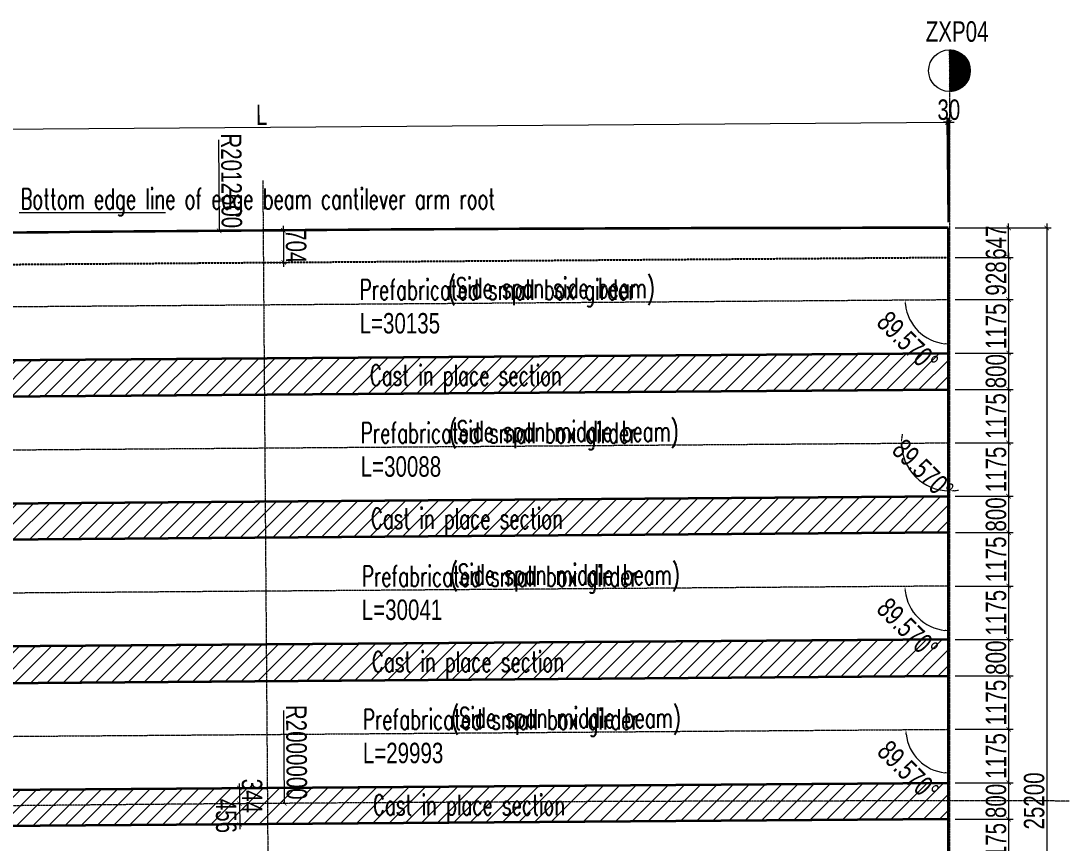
# Model space of a CAD drawing. Extents: x -2667085 to 4, y -2479164 to 2.
# Drawn here: x -2415282 to -2392233, y -2334958 to -2316881 of the extents above; entities that cross this region are included whole.
import ezdxf

# ---------------------------------------------------------------- set-up
doc = ezdxf.new("R2010")
doc.units = 0
doc.header["$MEASUREMENT"] = 0
doc.header["$PDMODE"] = 3
for name, pattern in [('DASHDOT', [1, 0.5, -0.25, 0, -0.25]), ('DASHED', [0.75, 0.5, -0.25]), ('ZXX0', [30, 13, -2, 0.5, -2, 12.5])]:
    doc.linetypes.add(name, pattern=pattern)
doc.layers.get('0').update_dxf_attribs({"linetype": 'CONTINUOUS'})
doc.layers.get('DEFPOINTS').update_dxf_attribs({"linetype": 'CONTINUOUS'})
for name, color, linetype, lineweight in [('桥－总－中心线', 1, 'ZXX0', 13), ('桥－构造轮廓－实线', 4, 'CONTINUOUS', 35), ('桥－构造轮廓－虚线', 3, 'DASHED', 25), ('桥－综合标注', 31, 'CONTINUOUS', 13), ('桥－综合说明', 7, 'CONTINUOUS', 13)]:
    doc.layers.add(name, color=color, linetype=linetype, lineweight=lineweight)
doc.styles.add('SMEDI', font='smsim.shx', dxfattribs={"width": 0.75, "bigfont": 'smfs.shx'})
doc.styles.add('TONGJI-FONT', font='simplex.shx', dxfattribs={"width": 0.65})
doc.dimstyles.new('1-150', dxfattribs={"dimtxt": 450, "dimasz": 100, "dimexe": 100, "dimexo": 125, "dimgap": 50, "dimtad": 1, "dimdec": 0, "dimtxsty": 'SMEDI', "dimblk": 'ARCHTICK', "dimcen": 2.5, "dimdle": 100, "dimclrd": 256, "dimclre": 256, "dimclrt": 256, "dimazin": 3, "dimtfac": 1, "dimtdec": 0, "dimtix": 1, "dimtmove": 2, "dimatfit": 3, "dimldrblk": 'ARCHTICK', "dimfxl": 2, "dimlwd": -1, "dimlwe": -1, "dimarcsym": 0})
doc.dimstyles.new('1-150角度', dxfattribs={"dimtxt": 450, "dimasz": 100, "dimexe": 100, "dimexo": 125, "dimgap": 5, "dimtad": 1, "dimdec": 3, "dimtxsty": 'SMEDI', "dimcen": 2.5, "dimdle": 100, "dimclrd": 256, "dimclre": 256, "dimclrt": 256, "dimadec": 3, "dimazin": 3, "dimtfac": 1, "dimtdec": 3, "dimtmove": 2, "dimatfit": 3, "dimldrblk": 'ARCHTICK', "dimfxl": 2, "dimlwd": -1, "dimlwe": -1, "dimarcsym": 0})
pattern_1 = [(45, (250756.52, 96797.04), (-176.776695, 176.776695), [])]

# ---------------------------------------------------------------- blocks, each defined once
blk = doc.blocks.new('_ArchTick')
at = {"color": 0, "linetype": 'ByBlock', "const_width": 0.15}
blk.add_lwpolyline([(-0.5, -0.5), (0.5, 0.5)], dxfattribs=at)
blk = doc.blocks.new('*D179')
at = {"layer": 'DEFPOINTS', "color": 0, "transparency": 16777216}
for p in [(-2394862, -2322079), (-2394862, -2323007), (-2393562, -2323007)]:
    blk.add_point(p, dxfattribs=at)
at = {"layer": '桥－综合标注', "transparency": 16777216}
for p, q in [((-2393562, -2321979), (-2393562, -2323107)), ((-2394737, -2322079), (-2393462, -2322079)), ((-2394737, -2323007), (-2393462, -2323007))]:
    blk.add_line(p, q, dxfattribs=at)
at = {"layer": '桥－综合标注', "transparency": 16777216, "xscale": 100, "yscale": 100, "zscale": 100}
for p, rotation in [((-2393562, -2322079), 90), ((-2393562, -2323007), 270)]:
    blk.add_blockref('_ArchTick', p, dxfattribs=dict(at, rotation=rotation))
at = {"layer": '桥－综合标注', "transparency": 16777216, "insert": (-2393837, -2322543), "char_height": 450, "attachment_point": 5, "rotation": 90, "style": 'SMEDI'}
blk.add_mtext('\\A1;928', dxfattribs=at)
blk = doc.blocks.new('*D180')
at = {"layer": 'DEFPOINTS', "color": 0, "transparency": 16777216}
for p in [(-2394862, -2323007), (-2394862, -2324182), (-2393562, -2324182)]:
    blk.add_point(p, dxfattribs=at)
at = {"layer": '桥－综合标注', "transparency": 16777216}
for p, q in [((-2394737, -2323007), (-2393462, -2323007)), ((-2393562, -2322907), (-2393562, -2324282)), ((-2394737, -2324182), (-2393462, -2324182))]:
    blk.add_line(p, q, dxfattribs=at)
at = {"layer": '桥－综合标注', "transparency": 16777216, "xscale": 100, "yscale": 100, "zscale": 100}
for p, rotation in [((-2393562, -2323007), 90), ((-2393562, -2324182), 270)]:
    blk.add_blockref('_ArchTick', p, dxfattribs=dict(at, rotation=rotation))
at = {"layer": '桥－综合标注', "transparency": 16777216, "insert": (-2393837, -2323595), "char_height": 450, "attachment_point": 5, "rotation": 90, "style": 'SMEDI'}
blk.add_mtext('\\A1;1175', dxfattribs=at)
blk = doc.blocks.new('*D181')
at = {"layer": 'DEFPOINTS', "color": 0, "transparency": 16777216}
for p in [(-2394862, -2324182), (-2394862, -2324982), (-2393562, -2324982)]:
    blk.add_point(p, dxfattribs=at)
at = {"layer": '桥－综合标注', "transparency": 16777216}
for p, q in [((-2394737, -2324182), (-2393462, -2324182)), ((-2393562, -2324082), (-2393562, -2325082)), ((-2394737, -2324982), (-2393462, -2324982))]:
    blk.add_line(p, q, dxfattribs=at)
at = {"layer": '桥－综合标注', "transparency": 16777216, "xscale": 100, "yscale": 100, "zscale": 100}
for p, rotation in [((-2393562, -2324182), 90), ((-2393562, -2324982), 270)]:
    blk.add_blockref('_ArchTick', p, dxfattribs=dict(at, rotation=rotation))
at = {"layer": '桥－综合标注', "transparency": 16777216, "insert": (-2393837, -2324582), "char_height": 450, "attachment_point": 5, "rotation": 90, "style": 'SMEDI'}
blk.add_mtext('\\A1;800', dxfattribs=at)
blk = doc.blocks.new('*D182')
at = {"layer": 'DEFPOINTS', "color": 0, "transparency": 16777216}
for p in [(-2394862, -2324982), (-2394862, -2326157), (-2393562, -2326157)]:
    blk.add_point(p, dxfattribs=at)
at = {"layer": '桥－综合标注', "transparency": 16777216}
for p, q in [((-2393562, -2324882), (-2393562, -2326257)), ((-2394737, -2324982), (-2393462, -2324982)), ((-2394737, -2326157), (-2393462, -2326157))]:
    blk.add_line(p, q, dxfattribs=at)
at = {"layer": '桥－综合标注', "transparency": 16777216, "xscale": 100, "yscale": 100, "zscale": 100}
for p, rotation in [((-2393562, -2324982), 90), ((-2393562, -2326157), 270)]:
    blk.add_blockref('_ArchTick', p, dxfattribs=dict(at, rotation=rotation))
at = {"layer": '桥－综合标注', "transparency": 16777216, "insert": (-2393837, -2325569), "char_height": 450, "attachment_point": 5, "rotation": 90, "style": 'SMEDI'}
blk.add_mtext('\\A1;1175', dxfattribs=at)
blk = doc.blocks.new('*D183')
at = {"layer": 'DEFPOINTS', "color": 0, "transparency": 16777216}
for p in [(-2394862, -2326157), (-2394862, -2327332), (-2393562, -2327332)]:
    blk.add_point(p, dxfattribs=at)
at = {"layer": '桥－综合标注', "transparency": 16777216}
for p, q in [((-2393562, -2326057), (-2393562, -2327432)), ((-2394737, -2326157), (-2393462, -2326157)), ((-2394737, -2327332), (-2393462, -2327332))]:
    blk.add_line(p, q, dxfattribs=at)
at = {"layer": '桥－综合标注', "transparency": 16777216, "xscale": 100, "yscale": 100, "zscale": 100}
for p, rotation in [((-2393562, -2326157), 90), ((-2393562, -2327332), 270)]:
    blk.add_blockref('_ArchTick', p, dxfattribs=dict(at, rotation=rotation))
at = {"layer": '桥－综合标注', "transparency": 16777216, "insert": (-2393837, -2326744), "char_height": 450, "attachment_point": 5, "rotation": 90, "style": 'SMEDI'}
blk.add_mtext('\\A1;1175', dxfattribs=at)
blk = doc.blocks.new('*D184')
at = {"layer": 'DEFPOINTS', "color": 0, "transparency": 16777216}
for p in [(-2394862, -2327332), (-2394856, -2328132), (-2393562, -2328132)]:
    blk.add_point(p, dxfattribs=at)
at = {"layer": '桥－综合标注', "transparency": 16777216}
for p, q in [((-2393562, -2327232), (-2393562, -2328232)), ((-2394737, -2327332), (-2393462, -2327332)), ((-2394731, -2328132), (-2393462, -2328132))]:
    blk.add_line(p, q, dxfattribs=at)
at = {"layer": '桥－综合标注', "transparency": 16777216, "xscale": 100, "yscale": 100, "zscale": 100}
for p, rotation in [((-2393562, -2327332), 90), ((-2393562, -2328132), 270)]:
    blk.add_blockref('_ArchTick', p, dxfattribs=dict(at, rotation=rotation))
at = {"layer": '桥－综合标注', "transparency": 16777216, "insert": (-2393837, -2327732), "char_height": 450, "attachment_point": 5, "rotation": 90, "style": 'SMEDI'}
blk.add_mtext('\\A1;800', dxfattribs=at)
blk = doc.blocks.new('*D185')
at = {"layer": 'DEFPOINTS', "color": 0, "transparency": 16777216}
for p in [(-2394856, -2328132), (-2394862, -2329307), (-2393562, -2329307)]:
    blk.add_point(p, dxfattribs=at)
at = {"layer": '桥－综合标注', "transparency": 16777216}
for p, q in [((-2394731, -2328132), (-2393462, -2328132)), ((-2393562, -2328032), (-2393562, -2329407)), ((-2394737, -2329307), (-2393462, -2329307))]:
    blk.add_line(p, q, dxfattribs=at)
at = {"layer": '桥－综合标注', "transparency": 16777216, "xscale": 100, "yscale": 100, "zscale": 100}
for p, rotation in [((-2393562, -2328132), 90), ((-2393562, -2329307), 270)]:
    blk.add_blockref('_ArchTick', p, dxfattribs=dict(at, rotation=rotation))
at = {"layer": '桥－综合标注', "transparency": 16777216, "insert": (-2393837, -2328719), "char_height": 450, "attachment_point": 5, "rotation": 90, "style": 'SMEDI'}
blk.add_mtext('\\A1;1175', dxfattribs=at)
blk = doc.blocks.new('*D186')
at = {"layer": 'DEFPOINTS', "color": 0, "transparency": 16777216}
for p in [(-2394862, -2329307), (-2394862, -2330482), (-2393562, -2330482)]:
    blk.add_point(p, dxfattribs=at)
at = {"layer": '桥－综合标注', "transparency": 16777216}
for p, q in [((-2394737, -2329307), (-2393462, -2329307)), ((-2393562, -2329207), (-2393562, -2330582)), ((-2394737, -2330482), (-2393462, -2330482))]:
    blk.add_line(p, q, dxfattribs=at)
at = {"layer": '桥－综合标注', "transparency": 16777216, "xscale": 100, "yscale": 100, "zscale": 100}
for p, rotation in [((-2393562, -2329307), 90), ((-2393562, -2330482), 270)]:
    blk.add_blockref('_ArchTick', p, dxfattribs=dict(at, rotation=rotation))
at = {"layer": '桥－综合标注', "transparency": 16777216, "insert": (-2393837, -2329894), "char_height": 450, "attachment_point": 5, "rotation": 90, "style": 'SMEDI'}
blk.add_mtext('\\A1;1175', dxfattribs=at)
blk = doc.blocks.new('*D187')
at = {"layer": 'DEFPOINTS', "color": 0, "transparency": 16777216}
for p in [(-2394862, -2330482), (-2394862, -2331282), (-2393562, -2331282)]:
    blk.add_point(p, dxfattribs=at)
at = {"layer": '桥－综合标注', "transparency": 16777216}
for p, q in [((-2394737, -2330482), (-2393462, -2330482)), ((-2393562, -2330382), (-2393562, -2331382)), ((-2394737, -2331282), (-2393462, -2331282))]:
    blk.add_line(p, q, dxfattribs=at)
at = {"layer": '桥－综合标注', "transparency": 16777216, "xscale": 100, "yscale": 100, "zscale": 100}
for p, rotation in [((-2393562, -2330482), 90), ((-2393562, -2331282), 270)]:
    blk.add_blockref('_ArchTick', p, dxfattribs=dict(at, rotation=rotation))
at = {"layer": '桥－综合标注', "transparency": 16777216, "insert": (-2393837, -2330882), "char_height": 450, "attachment_point": 5, "rotation": 90, "style": 'SMEDI'}
blk.add_mtext('\\A1;800', dxfattribs=at)
blk = doc.blocks.new('*D188')
at = {"layer": 'DEFPOINTS', "color": 0, "transparency": 16777216}
for p in [(-2394862, -2331282), (-2394862, -2332457), (-2393562, -2332457)]:
    blk.add_point(p, dxfattribs=at)
at = {"layer": '桥－综合标注', "transparency": 16777216}
for p, q in [((-2393562, -2331182), (-2393562, -2332557)), ((-2394737, -2331282), (-2393462, -2331282)), ((-2394737, -2332457), (-2393462, -2332457))]:
    blk.add_line(p, q, dxfattribs=at)
at = {"layer": '桥－综合标注', "transparency": 16777216, "xscale": 100, "yscale": 100, "zscale": 100}
for p, rotation in [((-2393562, -2331282), 90), ((-2393562, -2332457), 270)]:
    blk.add_blockref('_ArchTick', p, dxfattribs=dict(at, rotation=rotation))
at = {"layer": '桥－综合标注', "transparency": 16777216, "insert": (-2393837, -2331869), "char_height": 450, "attachment_point": 5, "rotation": 90, "style": 'SMEDI'}
blk.add_mtext('\\A1;1175', dxfattribs=at)
blk = doc.blocks.new('*D189')
at = {"layer": 'DEFPOINTS', "color": 0, "transparency": 16777216}
for p in [(-2394862, -2332457), (-2394862, -2333632), (-2393562, -2333632)]:
    blk.add_point(p, dxfattribs=at)
at = {"layer": '桥－综合标注', "transparency": 16777216}
for p, q in [((-2394737, -2332457), (-2393462, -2332457)), ((-2393562, -2332357), (-2393562, -2333732)), ((-2394737, -2333632), (-2393462, -2333632))]:
    blk.add_line(p, q, dxfattribs=at)
at = {"layer": '桥－综合标注', "transparency": 16777216, "xscale": 100, "yscale": 100, "zscale": 100}
for p, rotation in [((-2393562, -2332457), 90), ((-2393562, -2333632), 270)]:
    blk.add_blockref('_ArchTick', p, dxfattribs=dict(at, rotation=rotation))
at = {"layer": '桥－综合标注', "transparency": 16777216, "insert": (-2393837, -2333044), "char_height": 450, "attachment_point": 5, "rotation": 90, "style": 'SMEDI'}
blk.add_mtext('\\A1;1175', dxfattribs=at)
blk = doc.blocks.new('*D190')
at = {"layer": 'DEFPOINTS', "color": 0, "transparency": 16777216}
for p in [(-2394862, -2333632), (-2394862, -2334432), (-2393562, -2334432)]:
    blk.add_point(p, dxfattribs=at)
at = {"layer": '桥－综合标注', "transparency": 16777216}
for p, q in [((-2394737, -2333632), (-2393462, -2333632)), ((-2393562, -2333532), (-2393562, -2334532)), ((-2394737, -2334432), (-2393462, -2334432))]:
    blk.add_line(p, q, dxfattribs=at)
at = {"layer": '桥－综合标注', "transparency": 16777216, "xscale": 100, "yscale": 100, "zscale": 100}
for p, rotation in [((-2393562, -2333632), 90), ((-2393562, -2334432), 270)]:
    blk.add_blockref('_ArchTick', p, dxfattribs=dict(at, rotation=rotation))
at = {"layer": '桥－综合标注', "transparency": 16777216, "insert": (-2393837, -2334032), "char_height": 450, "attachment_point": 5, "rotation": 90, "style": 'SMEDI'}
blk.add_mtext('\\A1;800', dxfattribs=at)
blk = doc.blocks.new('*D191')
at = {"layer": 'DEFPOINTS', "color": 0, "transparency": 16777216}
for p in [(-2394862, -2334432), (-2394862, -2335607), (-2393562, -2335607)]:
    blk.add_point(p, dxfattribs=at)
at = {"layer": '桥－综合标注', "transparency": 16777216}
for p, q in [((-2393562, -2334332), (-2393562, -2335707)), ((-2394737, -2334432), (-2393462, -2334432)), ((-2394737, -2335607), (-2393462, -2335607))]:
    blk.add_line(p, q, dxfattribs=at)
at = {"layer": '桥－综合标注', "transparency": 16777216, "xscale": 100, "yscale": 100, "zscale": 100}
for p, rotation in [((-2393562, -2334432), 90), ((-2393562, -2335607), 270)]:
    blk.add_blockref('_ArchTick', p, dxfattribs=dict(at, rotation=rotation))
at = {"layer": '桥－综合标注', "transparency": 16777216, "insert": (-2393837, -2335019), "char_height": 450, "attachment_point": 5, "rotation": 90, "style": 'SMEDI'}
blk.add_mtext('\\A1;1175', dxfattribs=at)
blk = doc.blocks.new('*D203')
at = {"layer": 'DEFPOINTS', "color": 0, "transparency": 16777216}
for p in [(-2394862, -2321432), (-2393562, -2321432), (-2394862, -2322079)]:
    blk.add_point(p, dxfattribs=at)
at = {"layer": '桥－综合标注', "transparency": 16777216}
for p, q in [((-2394737, -2321432), (-2393462, -2321432)), ((-2393562, -2321432), (-2393562, -2321332)), ((-2393562, -2322079), (-2393562, -2321432)), ((-2394737, -2322079), (-2393462, -2322079)), ((-2393562, -2322079), (-2393562, -2322179))]:
    blk.add_line(p, q, dxfattribs=at)
at = {"layer": '桥－综合标注', "transparency": 16777216, "xscale": 100, "yscale": 100, "zscale": 100}
for p, rotation in [((-2393562, -2321432), 270), ((-2393562, -2322079), 90)]:
    blk.add_blockref('_ArchTick', p, dxfattribs=dict(at, rotation=rotation))
at = {"layer": '桥－综合标注', "transparency": 16777216, "insert": (-2393837, -2321755), "char_height": 450, "attachment_point": 5, "rotation": 90, "style": 'SMEDI'}
blk.add_mtext('\\A1;647', dxfattribs=at)
blk = doc.blocks.new('*D205')
at = {"layer": 'DEFPOINTS', "color": 0, "transparency": 16777216}
for p in [(-2394862, -2321432), (-2394862, -2346632), (-2392724, -2346632)]:
    blk.add_point(p, dxfattribs=at)
at = {"layer": '桥－综合标注', "transparency": 16777216}
for p, q in [((-2394737, -2321432), (-2392624, -2321432)), ((-2392724, -2321332), (-2392724, -2346732)), ((-2394737, -2346632), (-2392624, -2346632))]:
    blk.add_line(p, q, dxfattribs=at)
at = {"layer": '桥－综合标注', "transparency": 16777216, "xscale": 100, "yscale": 100, "zscale": 100}
for p, rotation in [((-2392724, -2321432), 90), ((-2392724, -2346632), 270)]:
    blk.add_blockref('_ArchTick', p, dxfattribs=dict(at, rotation=rotation))
at = {"layer": '桥－综合标注', "transparency": 16777216, "insert": (-2392999, -2334032), "char_height": 450, "attachment_point": 5, "rotation": 90, "style": 'SMEDI'}
blk.add_mtext('\\A1;25200', dxfattribs=at)
blk = doc.blocks.new('*D207')
at = {"layer": 'DEFPOINTS', "color": 0, "transparency": 16777216}
for p in [(-2425050, -2321658), (-2394862, -2323007), (-2425026, -2323233), (-2424627, -2323905), (-2424672, -2346856)]:
    blk.add_point(p, dxfattribs=at)
at = {"layer": '桥－综合标注', "transparency": 16777216}
blk.add_arc((-2425026, -2323233), 782, 278.1942, 353.095, dxfattribs=at)
for points in [[(-2424267, -2323326), (-2424234, -2323328), (-2424245, -2323227)], [(-2424914, -2324024), (-2424916, -2323990), (-2425015, -2324015)]]:
    blk.add_solid(points, dxfattribs=at)
at = {"layer": '桥－综合标注', "transparency": 16777216, "insert": (-2424231, -2324010), "char_height": 450, "attachment_point": 5, "rotation": 45.6446, "style": 'SMEDI'}
blk.add_mtext('\\A1;89.570°', dxfattribs=at)
blk = doc.blocks.new('*D208')
at = {"layer": 'DEFPOINTS', "color": 0, "transparency": 16777216}
for p in [(-2425050, -2321658), (-2394862, -2326157), (-2424979, -2326383), (-2424492, -2327202), (-2424672, -2346856)]:
    blk.add_point(p, dxfattribs=at)
at = {"layer": '桥－综合标注', "transparency": 16777216}
blk.add_arc((-2424979, -2326383), 953, 276.8729, 354.4163, dxfattribs=at)
for points in [[(-2424047, -2326475), (-2424014, -2326476), (-2424026, -2326376)], [(-2424864, -2327346), (-2424866, -2327313), (-2424965, -2327336)]]:
    blk.add_solid(points, dxfattribs=at)
at = {"layer": '桥－综合标注', "transparency": 16777216, "insert": (-2424061, -2327280), "char_height": 450, "attachment_point": 5, "rotation": 45.6446, "style": 'SMEDI'}
blk.add_mtext('\\A1;89.570°', dxfattribs=at)
blk = doc.blocks.new('*D209')
at = {"layer": 'DEFPOINTS', "color": 0, "transparency": 16777216}
for p in [(-2425050, -2321658), (-2394862, -2329307), (-2424932, -2329532), (-2424421, -2330392), (-2424672, -2346856)]:
    blk.add_point(p, dxfattribs=at)
at = {"layer": '桥－综合标注', "transparency": 16777216}
blk.add_arc((-2424932, -2329532), 1000, 276.5907, 354.6985, dxfattribs=at)
for points in [[(-2423953, -2329624), (-2423919, -2329626), (-2423932, -2329525)], [(-2424816, -2330543), (-2424818, -2330509), (-2424917, -2330533)]]:
    blk.add_solid(points, dxfattribs=at)
at = {"layer": '桥－综合标注', "transparency": 16777216, "insert": (-2423981, -2330462), "char_height": 450, "attachment_point": 5, "rotation": 45.6446, "style": 'SMEDI'}
blk.add_mtext('\\A1;89.570°', dxfattribs=at)
blk = doc.blocks.new('*D210')
at = {"layer": 'DEFPOINTS', "color": 0, "transparency": 16777216}
for p in [(-2425050, -2321658), (-2394862, -2332457), (-2424885, -2332682), (-2424436, -2333437), (-2424672, -2346856)]:
    blk.add_point(p, dxfattribs=at)
at = {"layer": '桥－综合标注', "transparency": 16777216}
blk.add_arc((-2424885, -2332682), 878, 277.3875, 353.9017, dxfattribs=at)
for points in [[(-2424028, -2332775), (-2423995, -2332776), (-2424006, -2332676)], [(-2424770, -2333570), (-2424773, -2333536), (-2424871, -2333560)]]:
    blk.add_solid(points, dxfattribs=at)
at = {"layer": '桥－综合标注', "transparency": 16777216, "insert": (-2424021, -2333527), "char_height": 450, "attachment_point": 5, "rotation": 45.6446, "style": 'SMEDI'}
blk.add_mtext('\\A1;89.570°', dxfattribs=at)
blk = doc.blocks.new('*D211')
at = {"layer": 'DEFPOINTS', "color": 0, "transparency": 16777216}
for p in [(-2425050, -2321658), (-2394862, -2335607), (-2424837, -2335832), (-2424340, -2336668), (-2424672, -2346856)]:
    blk.add_point(p, dxfattribs=at)
at = {"layer": '桥－综合标注', "transparency": 16777216}
blk.add_arc((-2424837, -2335832), 973, 276.7533, 354.5358, dxfattribs=at)
for points in [[(-2423886, -2335924), (-2423852, -2335925), (-2423865, -2335824)], [(-2424722, -2336814), (-2424724, -2336781), (-2424823, -2336804)]]:
    blk.add_solid(points, dxfattribs=at)
at = {"layer": '桥－综合标注', "transparency": 16777216, "insert": (-2423906, -2336742), "char_height": 450, "attachment_point": 5, "rotation": 45.6446, "style": 'SMEDI'}
blk.add_mtext('\\A1;89.570°', dxfattribs=at)
blk = doc.blocks.new('*D212')
at = {"layer": 'DEFPOINTS', "color": 0, "transparency": 16777216}
for p in [(-2425050, -2321658), (-2394862, -2338757), (-2424790, -2338981), (-2424364, -2339698), (-2424672, -2346856)]:
    blk.add_point(p, dxfattribs=at)
at = {"layer": '桥－综合标注', "transparency": 16777216}
blk.add_arc((-2424790, -2338981), 834, 277.7348, 353.5543, dxfattribs=at)
for points in [[(-2423978, -2339074), (-2423945, -2339076), (-2423956, -2338975)], [(-2424677, -2339824), (-2424679, -2339791), (-2424778, -2339815)]]:
    blk.add_solid(points, dxfattribs=at)
at = {"layer": '桥－综合标注', "transparency": 16777216, "insert": (-2423958, -2339795), "char_height": 450, "attachment_point": 5, "rotation": 45.6446, "style": 'SMEDI'}
blk.add_mtext('\\A1;89.570°', dxfattribs=at)
blk = doc.blocks.new('*D213')
at = {"layer": 'DEFPOINTS', "color": 0, "transparency": 16777216}
for p in [(-2425050, -2321658), (-2394862, -2341907), (-2424743, -2342131), (-2424247, -2342966), (-2424672, -2346856)]:
    blk.add_point(p, dxfattribs=at)
at = {"layer": '桥－综合标注', "transparency": 16777216}
blk.add_arc((-2424743, -2342131), 972, 276.7596, 354.5296, dxfattribs=at)
for points in [[(-2423792, -2342223), (-2423759, -2342224), (-2423771, -2342124)], [(-2424627, -2343112), (-2424630, -2343079), (-2424728, -2343102)]]:
    blk.add_solid(points, dxfattribs=at)
at = {"layer": '桥－综合标注', "transparency": 16777216, "insert": (-2423812, -2343041), "char_height": 450, "attachment_point": 5, "rotation": 45.6446, "style": 'SMEDI'}
blk.add_mtext('\\A1;89.570°', dxfattribs=at)
blk = doc.blocks.new('*D214')
at = {"layer": 'DEFPOINTS', "color": 0, "transparency": 16777216}
for p in [(-2425050, -2321658), (-2394862, -2345057), (-2424696, -2345281), (-2424276, -2345986), (-2424672, -2346856)]:
    blk.add_point(p, dxfattribs=at)
at = {"layer": '桥－综合标注', "transparency": 16777216}
blk.add_arc((-2424696, -2345281), 820, 277.8472, 353.442, dxfattribs=at)
for points in [[(-2423897, -2345373), (-2423864, -2345375), (-2423875, -2345275)], [(-2424582, -2346110), (-2424585, -2346077), (-2424683, -2346101)]]:
    blk.add_solid(points, dxfattribs=at)
at = {"layer": '桥－综合标注', "transparency": 16777216, "insert": (-2423873, -2346085), "char_height": 450, "attachment_point": 5, "rotation": 45.6446, "style": 'SMEDI'}
blk.add_mtext('\\A1;89.570°', dxfattribs=at)
blk = doc.blocks.new('*D215')
at = {"layer": 'DEFPOINTS', "color": 0, "transparency": 16777216}
for p in [(-2394862, -2321432), (-2394862, -2323007), (-2425026, -2323233), (-2395705, -2323499), (-2394862, -2346632)]:
    blk.add_point(p, dxfattribs=at)
at = {"layer": '桥－综合标注', "transparency": 16777216}
blk.add_arc((-2394862, -2323007), 976, 186.301, 264.1287, dxfattribs=at)
for points in [[(-2395849, -2323115), (-2395816, -2323113), (-2395838, -2323014)], [(-2394961, -2323962), (-2394963, -2323995), (-2394862, -2323983)]]:
    blk.add_solid(points, dxfattribs=at)
at = {"layer": '桥－综合标注', "transparency": 16777216, "insert": (-2395782, -2323934), "char_height": 450, "attachment_point": 5, "rotation": 315.2149, "style": 'SMEDI'}
blk.add_mtext('\\A1;89.570°', dxfattribs=at)
blk = doc.blocks.new('*D216')
at = {"layer": 'DEFPOINTS', "color": 0, "transparency": 16777216}
for p in [(-2394862, -2321432), (-2394862, -2326157), (-2424979, -2326383), (-2395775, -2326690), (-2394862, -2346632)]:
    blk.add_point(p, dxfattribs=at)
at = {"layer": '桥－综合标注', "transparency": 16777216}
for start, end in [(169.5859, 175.0078), (180.4297, 270), (275.4219, 280.8439)]:
    blk.add_arc((-2394862, -2326157), 1057, start, end, dxfattribs=at)
for points in [[(-2395898, -2326066), (-2395932, -2326064), (-2395919, -2326165)], [(-2394761, -2327226), (-2394763, -2327193), (-2394862, -2327214)]]:
    blk.add_solid(points, dxfattribs=at)
at = {"layer": '桥－综合标注', "transparency": 16777216, "insert": (-2395445, -2326744), "char_height": 450, "attachment_point": 5, "rotation": 315.2149, "style": 'SMEDI'}
blk.add_mtext('\\A1;89.570°', dxfattribs=at)
blk = doc.blocks.new('*D217')
at = {"layer": 'DEFPOINTS', "color": 0, "transparency": 16777216}
for p in [(-2394862, -2321432), (-2394862, -2329307), (-2424932, -2329532), (-2395708, -2329801), (-2394862, -2346632)]:
    blk.add_point(p, dxfattribs=at)
at = {"layer": '桥－综合标注', "transparency": 16777216}
blk.add_arc((-2394862, -2329307), 979, 186.2836, 264.1461, dxfattribs=at)
for points in [[(-2395852, -2329415), (-2395819, -2329413), (-2395841, -2329314)], [(-2394961, -2330264), (-2394963, -2330298), (-2394862, -2330286)]]:
    blk.add_solid(points, dxfattribs=at)
at = {"layer": '桥－综合标注', "transparency": 16777216, "insert": (-2395784, -2330236), "char_height": 450, "attachment_point": 5, "rotation": 315.2149, "style": 'SMEDI'}
blk.add_mtext('\\A1;89.570°', dxfattribs=at)
blk = doc.blocks.new('*D218')
at = {"layer": 'DEFPOINTS', "color": 0, "transparency": 16777216}
for p in [(-2394862, -2321432), (-2394862, -2332457), (-2424885, -2332682), (-2395691, -2332941), (-2394862, -2346632)]:
    blk.add_point(p, dxfattribs=at)
at = {"layer": '桥－综合标注', "transparency": 16777216}
blk.add_arc((-2394862, -2332457), 960, 186.401, 264.0287, dxfattribs=at)
for points in [[(-2395833, -2332565), (-2395799, -2332563), (-2395822, -2332464)], [(-2394961, -2333395), (-2394963, -2333428), (-2394862, -2333417)]]:
    blk.add_solid(points, dxfattribs=at)
at = {"layer": '桥－综合标注', "transparency": 16777216, "insert": (-2395771, -2333373), "char_height": 450, "attachment_point": 5, "rotation": 315.2149, "style": 'SMEDI'}
blk.add_mtext('\\A1;89.570°', dxfattribs=at)
blk = doc.blocks.new('*D219')
at = {"layer": 'DEFPOINTS', "color": 0, "transparency": 16777216}
for p in [(-2394862, -2321432), (-2394862, -2335607), (-2424837, -2335832), (-2395613, -2336045), (-2394862, -2346632)]:
    blk.add_point(p, dxfattribs=at)
at = {"layer": '桥－综合标注', "transparency": 16777216}
blk.add_arc((-2394862, -2335607), 869, 187.025, 263.4047, dxfattribs=at)
for points in [[(-2395741, -2335714), (-2395708, -2335712), (-2395731, -2335613)], [(-2394961, -2336454), (-2394963, -2336487), (-2394862, -2336476)]]:
    blk.add_solid(points, dxfattribs=at)
at = {"layer": '桥－综合标注', "transparency": 16777216, "insert": (-2395707, -2336458), "char_height": 450, "attachment_point": 5, "rotation": 315.2149, "style": 'SMEDI'}
blk.add_mtext('\\A1;89.570°', dxfattribs=at)
blk = doc.blocks.new('*D220')
at = {"layer": 'DEFPOINTS', "color": 0, "transparency": 16777216}
for p in [(-2394862, -2321432), (-2394862, -2338757), (-2424790, -2338981), (-2395785, -2339296), (-2394862, -2346632)]:
    blk.add_point(p, dxfattribs=at)
at = {"layer": '桥－综合标注', "transparency": 16777216}
for start, end in [(169.7042, 175.067), (180.4297, 270), (275.3627, 280.7255)]:
    blk.add_arc((-2394862, -2338757), 1069, start, end, dxfattribs=at)
for points in [[(-2395910, -2338666), (-2395944, -2338664), (-2395931, -2338765)], [(-2394761, -2339838), (-2394763, -2339804), (-2394862, -2339826)]]:
    blk.add_solid(points, dxfattribs=at)
at = {"layer": '桥－综合标注', "transparency": 16777216, "insert": (-2395453, -2339352), "char_height": 450, "attachment_point": 5, "rotation": 315.2149, "style": 'SMEDI'}
blk.add_mtext('\\A1;89.570°', dxfattribs=at)
blk = doc.blocks.new('*D221')
at = {"layer": 'DEFPOINTS', "color": 0, "transparency": 16777216}
for p in [(-2394862, -2321432), (-2394862, -2341907), (-2424743, -2342131), (-2395880, -2342502), (-2394862, -2346632)]:
    blk.add_point(p, dxfattribs=at)
at = {"layer": '桥－综合标注', "transparency": 16777216}
blk.add_arc((-2394862, -2341907), 1179, 185.2903, 265.1394, dxfattribs=at)
for points in [[(-2396053, -2342016), (-2396019, -2342015), (-2396041, -2341916)], [(-2394961, -2343065), (-2394963, -2343098), (-2394862, -2343086)]]:
    blk.add_solid(points, dxfattribs=at)
at = {"layer": '桥－综合标注', "transparency": 16777216, "insert": (-2395531, -2342581), "char_height": 450, "attachment_point": 5, "rotation": 315.2149, "style": 'SMEDI'}
blk.add_mtext('\\A1;89.570°', dxfattribs=at)
blk = doc.blocks.new('*D222')
at = {"layer": 'DEFPOINTS', "color": 0, "transparency": 16777216}
for p in [(-2394862, -2321432), (-2394862, -2345057), (-2424696, -2345281), (-2395576, -2345474), (-2394862, -2346632)]:
    blk.add_point(p, dxfattribs=at)
at = {"layer": '桥－综合标注', "transparency": 16777216}
blk.add_arc((-2394862, -2345057), 827, 187.3637, 263.0661, dxfattribs=at)
for points in [[(-2395699, -2345164), (-2395665, -2345162), (-2395689, -2345063)], [(-2394961, -2345861), (-2394963, -2345894), (-2394862, -2345884)]]:
    blk.add_solid(points, dxfattribs=at)
at = {"layer": '桥－综合标注', "transparency": 16777216, "insert": (-2395677, -2345878), "char_height": 450, "attachment_point": 5, "rotation": 315.2149, "style": 'SMEDI'}
blk.add_mtext('\\A1;89.570°', dxfattribs=at)
blk = doc.blocks.new('*D223')
at = {"layer": 'DEFPOINTS', "color": 0, "transparency": 16777216}
for p in [(-2409956, -2321489), (-2409951, -2322192), (-2409506, -2322189)]:
    blk.add_point(p, dxfattribs=at)
at = {"layer": '桥－综合标注', "transparency": 16777216}
for p, q in [((-2409831, -2321488), (-2409411, -2321484)), ((-2409511, -2321485), (-2409512, -2321385)), ((-2409511, -2321485), (-2409506, -2322189)), ((-2409826, -2322191), (-2409406, -2322188)), ((-2409506, -2322189), (-2409505, -2322289))]:
    blk.add_line(p, q, dxfattribs=at)
at = {"layer": '桥－综合标注', "transparency": 16777216, "xscale": 100, "yscale": 100, "zscale": 100}
for p, rotation in [((-2409511, -2321485), 270.4297183724812), ((-2409506, -2322189), 90.42971837248119)]:
    blk.add_blockref('_ArchTick', p, dxfattribs=dict(at, rotation=rotation))
at = {"layer": '桥－综合标注', "transparency": 16777216, "insert": (-2409234, -2321835), "char_height": 450, "attachment_point": 5, "rotation": 270.4297, "style": 'SMEDI'}
blk.add_mtext('\\A1;704', dxfattribs=at)
blk = doc.blocks.new('*D225')
at = {"layer": 'DEFPOINTS', "color": 0, "transparency": 16777216}
for p in [(-2394909, -2319106), (-2394892, -2321432), (-2425050, -2321658)]:
    blk.add_point(p, dxfattribs=at)
at = {"layer": '桥－综合标注', "transparency": 16777216}
for p, q in [((-2425167, -2319333), (-2394809, -2319105)), ((-2394893, -2321307), (-2394910, -2319006)), ((-2425051, -2321533), (-2425068, -2319232))]:
    blk.add_line(p, q, dxfattribs=at)
at = {"layer": '桥－综合标注', "transparency": 16777216, "xscale": 100, "yscale": 100, "zscale": 100}
for p, rotation in [((-2394909, -2319106), 0.4301453801137), ((-2425067, -2319332), 180.4301453801137)]:
    blk.add_blockref('_ArchTick', p, dxfattribs=dict(at, rotation=rotation))
at = {"layer": '桥－综合标注', "transparency": 16777216, "insert": (-2409990, -2318944), "char_height": 450, "attachment_point": 5, "rotation": 0.4301, "style": 'SMEDI'}
blk.add_mtext('\\A1;L', dxfattribs=at)
blk = doc.blocks.new('*D226')
at = {"layer": 'DEFPOINTS', "color": 0, "transparency": 16777216}
for p in [(-2409864, -2333745), (-2410476, -2334093), (-2409862, -2334088)]:
    blk.add_point(p, dxfattribs=at)
at = {"layer": '桥－综合标注', "transparency": 16777216}
for p, q in [((-2410479, -2333749), (-2410479, -2333649)), ((-2409989, -2333745), (-2410579, -2333750)), ((-2410479, -2333749), (-2410476, -2334093)), ((-2409987, -2334089), (-2410576, -2334094)), ((-2410476, -2334093), (-2410475, -2334193))]:
    blk.add_line(p, q, dxfattribs=at)
at = {"layer": '桥－综合标注', "transparency": 16777216, "xscale": 100, "yscale": 100, "zscale": 100}
for p, rotation in [((-2410479, -2333749), 270.4297183724527), ((-2410476, -2334093), 90.42971837245267)]:
    blk.add_blockref('_ArchTick', p, dxfattribs=dict(at, rotation=rotation))
at = {"layer": '桥－综合标注', "transparency": 16777216, "insert": (-2410202, -2333919), "char_height": 450, "attachment_point": 5, "rotation": 270.4297, "style": 'SMEDI'}
blk.add_mtext('\\A1;344', dxfattribs=at)
blk = doc.blocks.new('*D227')
at = {"layer": 'DEFPOINTS', "color": 0, "transparency": 16777216}
for p in [(-2409862, -2334088), (-2410473, -2334549), (-2409858, -2334544)]:
    blk.add_point(p, dxfattribs=at)
at = {"layer": '桥－综合标注', "transparency": 16777216}
for p, q in [((-2409987, -2334089), (-2410576, -2334094)), ((-2410477, -2333993), (-2410472, -2334649)), ((-2409983, -2334545), (-2410573, -2334550))]:
    blk.add_line(p, q, dxfattribs=at)
at = {"layer": '桥－综合标注', "transparency": 16777216, "xscale": 100, "yscale": 100, "zscale": 100}
for p, rotation in [((-2410476, -2334093), 90.42970758301114), ((-2410473, -2334549), 270.4297075830112)]:
    blk.add_blockref('_ArchTick', p, dxfattribs=dict(at, rotation=rotation))
at = {"layer": '桥－综合标注', "transparency": 16777216, "insert": (-2410772, -2334361), "char_height": 450, "attachment_point": 5, "rotation": 270.4297, "style": 'SMEDI'}
blk.add_mtext('\\A1;456', dxfattribs=at)
blk = doc.blocks.new('*D228')
at = {"layer": 'DEFPOINTS', "color": 0, "transparency": 16777216}
for p in [(-2394862, -2319109), (-2394892, -2321432), (-2394862, -2321432)]:
    blk.add_point(p, dxfattribs=at)
at = {"layer": '桥－综合标注', "transparency": 16777216}
for p, q in [((-2394892, -2319109), (-2394992, -2319109)), ((-2394892, -2321307), (-2394892, -2319009)), ((-2394892, -2319109), (-2394862, -2319109)), ((-2394862, -2321307), (-2394862, -2319009)), ((-2394862, -2319109), (-2394762, -2319109))]:
    blk.add_line(p, q, dxfattribs=at)
at = {"layer": '桥－综合标注', "transparency": 16777216, "xscale": 100, "yscale": 100, "zscale": 100}
for p, rotation in [((-2394892, -2319109), 0.0004270335654688), ((-2394862, -2319109), 180.0004270335655)]:
    blk.add_blockref('_ArchTick', p, dxfattribs=dict(at, rotation=rotation))
at = {"layer": '桥－综合标注', "transparency": 16777216, "insert": (-2394877, -2318834), "char_height": 450, "attachment_point": 5, "rotation": 0.0004, "style": 'SMEDI'}
blk.add_mtext('\\A1;30', dxfattribs=at)

msp = doc.modelspace()

# ---------------------------------------------------------------- hatches: boundary and pattern name
at = {"layer": '桥－综合标注'}
h = msp.add_hatch(dxfattribs=at)
h.set_pattern_fill('ANSI31', color=256, scale=50, angle=3.31071514, style=0)
h.set_pattern_definition([(48.3107151, (-2904833.4304, -2724067.52), (-4.667266106, 4.156816943), [])])
h.paths.add_polyline_path([(-2394404.605, -2317947.316, 0.398765275), (-2394864.1894, -2317515.6093), (-2394859.8344, -2318431.9421, 0.4298324642)])
h = msp.add_hatch(dxfattribs=at)
h.set_pattern_fill('ANSI31', color=8, scale=2000, style=0)
h.set_pattern_definition(pattern_1)
h.paths.add_polyline_path([(-2424996.6318, -2325207.9598), (-2394862.0119, -2324981.9459), (-2394862.0119, -2324182.0247), (-2425008.6302, -2324408.1285)])
h = msp.add_hatch(dxfattribs=at)
h.set_pattern_fill('ANSI31', color=8, scale=2000, style=0)
h.set_pattern_definition(pattern_1)
h.paths.add_polyline_path([(-2394862.0119, -2328131.9333), (-2424949.3838, -2328357.5928), (-2424961.3822, -2327557.7615), (-2394862.0119, -2327332.012)])
h = msp.add_hatch(dxfattribs=at)
h.set_pattern_fill('ANSI31', color=8, scale=2000, style=0)
h.set_pattern_definition(pattern_1)
h.paths.add_polyline_path([(-2424902.1358, -2331507.2258), (-2394862.0119, -2331281.9206), (-2394862.0119, -2330481.9994), (-2424914.1341, -2330707.3945)])
h = msp.add_hatch(dxfattribs=at)
h.set_pattern_fill('ANSI31', color=8, scale=2000, style=0)
h.set_pattern_definition(pattern_1)
h.paths.add_polyline_path([(-2394862.0119, -2334431.9079), (-2424854.8877, -2334656.8587), (-2424866.8861, -2333857.0275), (-2394862.0119, -2333631.9867)])

# ---------------------------------------------------------------- linework, layer by layer
at = {"layer": '桥－总－中心线', "linetype": 'DASHDOT', "ltscale": 5}
for p, q in [((-2394862.0119, -2318431.9473), (-2394862.0119, -2346631.9473)), ((-2409964.5974, -2320391.6315), (-2409753.0333, -2348599.6452)), ((-2425026.255, -2323233.2277), (-2394892.0119, -2323007.2166)), ((-2424979.007, -2326382.8607), (-2394892.0119, -2326157.204)), ((-2394892.0119, -2329307.1913), (-2424931.759, -2329532.4936)), ((-2424884.5109, -2332682.1266), (-2394892.0119, -2332457.1787))]:
    msp.add_line(p, q, dxfattribs=at)
msp.add_arc((-2394862.0119, -4334031.9453), 1999999.998, 89.9246857985, 90.9245356534, dxfattribs=at)
at = {"layer": '桥－构造轮廓－实线'}
for p, q in [((-2394892.0119, -2321431.9475), (-2394892.0119, -2346631.9476)), ((-2425008.6302, -2324408.1285), (-2394892.0119, -2324182.2497)), ((-2424996.6318, -2325207.9598), (-2394892.0119, -2324982.1709)), ((-2424961.3822, -2327557.7615), (-2394892.0119, -2327332.237)), ((-2394892.0119, -2328132.1583), (-2424949.3838, -2328357.5928)), ((-2394892.0119, -2330482.2244), (-2424914.1341, -2330707.3945)), ((-2424902.1358, -2331507.2258), (-2394892.0119, -2331282.1456)), ((-2424866.8861, -2333857.0275), (-2394892.0119, -2333632.2117)), ((-2394892.0119, -2334432.133), (-2424854.8877, -2334656.8587))]:
    msp.add_line(p, q, dxfattribs=at)
msp.add_arc((-2394862.0117, -4334031.9473), 2012600, 90.0008540615, 90.8594366981, dxfattribs=at)
at = {"layer": '桥－构造轮廓－虚线', "color": 3, "linetype": 'DASHED', "ltscale": 2}
msp.add_line((-2425040.1749, -2322305.306), (-2394892.0119, -2322079.1905), dxfattribs=at)
at = {"layer": '桥－综合标注'}
for p, q in [((-2410937.3023, -2319497.3339), (-2410921.3535, -2321496.0203)), ((-2415320.1268, -2321089.1836), (-2412102.7238, -2321089.1836)), ((-2409505.3652, -2332041.7503), (-2409490.4168, -2334085.4456))]:
    msp.add_line(p, q, dxfattribs=at)
msp.add_circle((-2394862.0119, -2317973.7757), 458.1716, dxfattribs=at)

# ---------------------------------------------------------------- block references
at = {"layer": '桥－综合标注', "xscale": 100, "yscale": 100, "zscale": 100}
for p, rotation in [((-2410921.3535, -2321496.0203), 270.4571908334323), ((-2409490.4168, -2334085.4456), 270.4190766690749)]:
    msp.add_blockref('_ArchTick', p, dxfattribs=dict(at, rotation=rotation))

# ---------------------------------------------------------------- texts
at = {"layer": '桥－综合标注', "char_height": 450, "attachment_point": 5, "style": 'SMEDI'}
for s, insert, rotation in [('\\A1;R2012600', (-2410655.1346, -2320394.486), 270.45719083), ('\\A1;R2000000', (-2409223.6298, -2332961.5892), 270.41907667)]:
    msp.add_mtext(s, dxfattribs=dict(at, insert=insert, rotation=rotation))
at = {"layer": '桥－综合说明'}
for s, style, width, p in [('ZXP04', 'SMEDI', 0.75, (-2395384.3387, -2317337.2935)), ('Bottom edge line of edge beam cantilever arm root', 'TONGJI-FONT', 0.65, (-2415294.6313, -2321015.9407)), ('(Side span side beam)', 'TONGJI-FONT', 0.65, (-2405895.1132, -2322977.376)), ('Prefabricated small box girder', 'TONGJI-FONT', 0.65, (-2407834.7065, -2323013.7547)), ('L=30135', 'SMEDI', 0.75, (-2407834.7065, -2323752.7697)), ('Cast in place section', 'TONGJI-FONT', 0.65, (-2407611.792, -2324895.3738)), ('(Side span middle beam)', 'TONGJI-FONT', 0.65, (-2405871.4892, -2326127.1861)), ('Prefabricated small box girder', 'TONGJI-FONT', 0.65, (-2407811.0825, -2326163.5649)), ('L=30088', 'SMEDI', 0.75, (-2407811.0825, -2326902.5799)), ('Cast in place section', 'TONGJI-FONT', 0.65, (-2407588.168, -2328045.184)), ('Prefabricated small box girder', 'TONGJI-FONT', 0.65, (-2407787.4585, -2329313.375)), ('(Side span middle beam)', 'TONGJI-FONT', 0.65, (-2405847.8651, -2329276.9963)), ('L=30041', 'SMEDI', 0.75, (-2407787.4585, -2330052.3901)), ('Cast in place section', 'TONGJI-FONT', 0.65, (-2407564.5439, -2331194.9942)), ('(Side span middle beam)', 'TONGJI-FONT', 0.65, (-2405824.2411, -2332426.8064)), ('Prefabricated small box girder', 'TONGJI-FONT', 0.65, (-2407763.8345, -2332463.1852)), ('L=29993', 'SMEDI', 0.75, (-2407763.8345, -2333202.2002)), ('Cast in place section', 'TONGJI-FONT', 0.65, (-2407540.9199, -2334344.8043))]:
    msp.add_text(s, height=450, dxfattribs=dict(at, style=style, width=width)).set_placement(p)

# ---------------------------------------------------------------- dimensions: what is measured, and where the dimension line sits
at = {"layer": '桥－综合标注'}
dim = msp.add_aligned_dim(p1=(-2425049.8798, -2321658.3606), p2=(-2394892.0119, -2321431.9475), distance=2326.1292, text='L', dimstyle='1-150', dxfattribs=at)
dim.commit()
dim.dimension.update_dxf_attribs({"geometry": '*D225', "text_midpoint": (-2409990.4735, -2318944.0982)})
for p1, p2, distance, picture, middle in [((-2394892.0119, -2321431.9475), (-2394862.0119, -2321431.9473), 2323.1982, '*D228', (-2394877.0313, -2318833.7492)), ((-2394862.0119, -2322078.9655), (-2394862.0117, -2321431.9473), -1300.2757, '*D203', (-2393836.736, -2321755.4564)), ((-2409956.3703, -2321488.5514), (-2409951.0933, -2322192.1358), 445.1573, '*D223', (-2409233.5947, -2321834.9425)), ((-2394862.0119, -2321431.9473), (-2394862.0119, -2346631.9473), 2138.1684, '*D205', (-2392998.8435, -2334031.9473)), ((-2394862.0117, -2322078.9904), (-2394862.0119, -2323006.9916), 1300.2759, '*D179', (-2393836.736, -2322542.991)), ((-2409864.4489, -2333744.5071), (-2409861.8712, -2334088.1971), -614.1124, '*D226', (-2410202.2629, -2333918.8954))]:
    dim = msp.add_aligned_dim(p1=p1, p2=p2, distance=distance, dimstyle='1-150', dxfattribs=at)
    dim.commit()
    dim.dimension.update_dxf_attribs({"geometry": picture, "text_midpoint": middle})
for base, line1, line2, picture, middle in [((-2395705.0536, -2323499.3586), ((-2425026.255, -2323233.2277), (-2394862.0119, -2323006.9916)), ((-2394862.0119, -2321431.9473), (-2394862.0119, -2346631.9473)), '*D215', (-2395782.2289, -2323934.1363)), ((-2395774.8647, -2326690.1182), ((-2424979.007, -2326382.8607), (-2394862.0119, -2326156.979)), ((-2394862.0119, -2321431.9473), (-2394862.0119, -2346631.9473)), '*D216', (-2395444.6884, -2326744.042)), ((-2395707.5607, -2329800.7975), ((-2394862.0119, -2321431.9473), (-2394862.0119, -2346631.9473)), ((-2394862.0119, -2329306.9663), (-2424931.759, -2329532.4936)), '*D217', (-2395784.2742, -2330236.1717)), ((-2395690.9501, -2332941.0837), ((-2394862.0119, -2321431.9473), (-2394862.0119, -2346631.9473)), ((-2424884.5109, -2332682.1266), (-2394862.0119, -2332456.9537)), '*D218', (-2395770.7234, -2333372.5062)), ((-2395612.5942, -2336045.3083), ((-2394862.0119, -2321431.9473), (-2394862.0119, -2346631.9473)), ((-2394862.0119, -2335606.941), (-2424837.2629, -2335831.7596)), '*D219', (-2395706.8012, -2336458.0901)), ((-2395784.9323, -2339295.9473), ((-2394862.0119, -2321431.9473), (-2394862.0119, -2346631.9473)), ((-2424790.0148, -2338981.3926), (-2394862.0119, -2338756.9283)), '*D220', (-2395452.9014, -2339352.2662)), ((-2395880.221, -2342501.5868), ((-2394862.0119, -2321431.9473), (-2394862.0119, -2346631.9473)), ((-2394862.0119, -2341906.9157), (-2424742.7668, -2342131.0255)), '*D221', (-2395530.6374, -2342580.5748)), ((-2395575.9774, -2345473.8848), ((-2394862.0119, -2321431.9473), (-2394862.0119, -2346631.9473)), ((-2424695.5188, -2345280.6585), (-2394862.0119, -2345056.903)), '*D222', (-2395676.9293, -2345877.9554)), ((-2424626.9792, -2323905.2519), ((-2425049.8798, -2321658.3606), (-2424671.894, -2346855.5256)), ((-2425026.255, -2323233.2277), (-2394862.0119, -2323006.9916)), '*D207', (-2424231.3787, -2324010.4176)), ((-2424492.1109, -2327202.3593), ((-2425049.8798, -2321658.3606), (-2424671.894, -2346855.5256)), ((-2424979.007, -2326382.8607), (-2394862.0119, -2326156.979)), '*D208', (-2424061.4766, -2327279.9755)), ((-2424420.9058, -2330392.3146), ((-2425049.8798, -2321658.3606), (-2424671.894, -2346855.5256)), ((-2394862.0119, -2329306.9663), (-2424931.759, -2329532.4936)), '*D209', (-2423980.6926, -2330462.3982)), ((-2424435.9586, -2333437.0886), ((-2425049.8798, -2321658.3606), (-2424671.894, -2346855.5256)), ((-2424884.5109, -2332682.1266), (-2394862.0119, -2332456.9537)), '*D210', (-2424020.6555, -2333526.7607)), ((-2424340.4988, -2336667.8672), ((-2425049.8798, -2321658.3606), (-2424671.894, -2346855.5256)), ((-2394862.0119, -2335606.941), (-2424837.2629, -2335831.7596)), '*D211', (-2423905.9189, -2336742.3806)), ((-2424364.0967, -2339698.2587), ((-2425049.8798, -2321658.3606), (-2424671.894, -2346855.5256)), ((-2424790.0148, -2338981.3926), (-2394862.0119, -2338756.9283)), '*D212', (-2423957.8436, -2339795.0475)), ((-2424246.5257, -2342966.2529), ((-2425049.8798, -2321658.3606), (-2424671.894, -2346855.5256)), ((-2394862.0119, -2341906.9157), (-2424742.7668, -2342131.0255)), '*D213', (-2423812.1549, -2343040.9308)), ((-2424276.4426, -2345986.0089), ((-2425049.8798, -2321658.3606), (-2424671.894, -2346855.5256)), ((-2424695.5188, -2345280.6585), (-2394862.0119, -2345056.903)), '*D214', (-2423872.9252, -2346084.9489))]:
    dim = msp.add_angular_dim_2l(base=base, line1=line1, line2=line2, dimstyle='1-150角度', dxfattribs=at)
    dim.commit()
    dim.dimension.update_dxf_attribs({"geometry": picture, "text_midpoint": middle})
for base, p1, p2, picture, middle in [((-2393561.736, -2324182.0247), (-2394862.0119, -2323006.9916), (-2394862.0119, -2324182.0247), '*D180', (-2393836.736, -2323594.5081)), ((-2393561.736, -2324981.9459), (-2394862.0119, -2324182.0247), (-2394862.0119, -2324981.9459), '*D181', (-2393836.736, -2324581.9853)), ((-2393561.736, -2326156.979), (-2394862.0119, -2324981.9459), (-2394862.0119, -2326156.979), '*D182', (-2393836.736, -2325569.4624)), ((-2393561.736, -2327332.012), (-2394862.0119, -2326156.979), (-2394862.0119, -2327332.012), '*D183', (-2393836.736, -2326744.4955)), ((-2393561.736, -2328131.8883), (-2394862.0119, -2327332.012), (-2394856.0127, -2328131.8883), '*D184', (-2393836.736, -2327731.9501)), ((-2393561.736, -2329306.9663), (-2394856.0127, -2328131.8883), (-2394862.0119, -2329306.9663), '*D185', (-2393836.736, -2328719.4273)), ((-2393561.736, -2330481.9994), (-2394862.0119, -2329306.9663), (-2394862.0119, -2330481.9994), '*D186', (-2393836.736, -2329894.4828)), ((-2393561.736, -2331281.9206), (-2394862.0119, -2330481.9994), (-2394862.0119, -2331281.9206), '*D187', (-2393836.736, -2330881.96)), ((-2393561.736, -2332456.9537), (-2394862.0119, -2331281.9206), (-2394862.0119, -2332456.9537), '*D188', (-2393836.736, -2331869.4371)), ((-2393561.736, -2333631.9867), (-2394862.0119, -2332456.9537), (-2394862.0119, -2333631.9867), '*D189', (-2393836.736, -2333044.4702)), ((-2393561.736, -2334431.9079), (-2394862.0119, -2333631.9867), (-2394862.0119, -2334431.9079), '*D190', (-2393836.736, -2334031.9473)), ((-2393561.736, -2335606.941), (-2394862.0119, -2334431.9079), (-2394862.0119, -2335606.941), '*D191', (-2393836.736, -2335019.4245))]:
    dim = msp.add_linear_dim(base=base, p1=p1, p2=p2, angle=89.9999932, dimstyle='1-150', dxfattribs=at)
    dim.commit()
    dim.dimension.update_dxf_attribs({"geometry": picture, "text_midpoint": middle})
dim = msp.add_linear_dim(base=(-2410472.5449, -2334548.989), p1=(-2409861.8712, -2334088.1971), p2=(-2409858.4498, -2334544.3833), angle=270.42970758, dimstyle='1-150', dxfattribs=at)
dim.commit()
dim.dimension.update_dxf_attribs({"geometry": '*D227', "text_midpoint": (-2410771.6218, -2334361.1071), "dimtype": 161})

doc.saveas('drawing.dxf')
